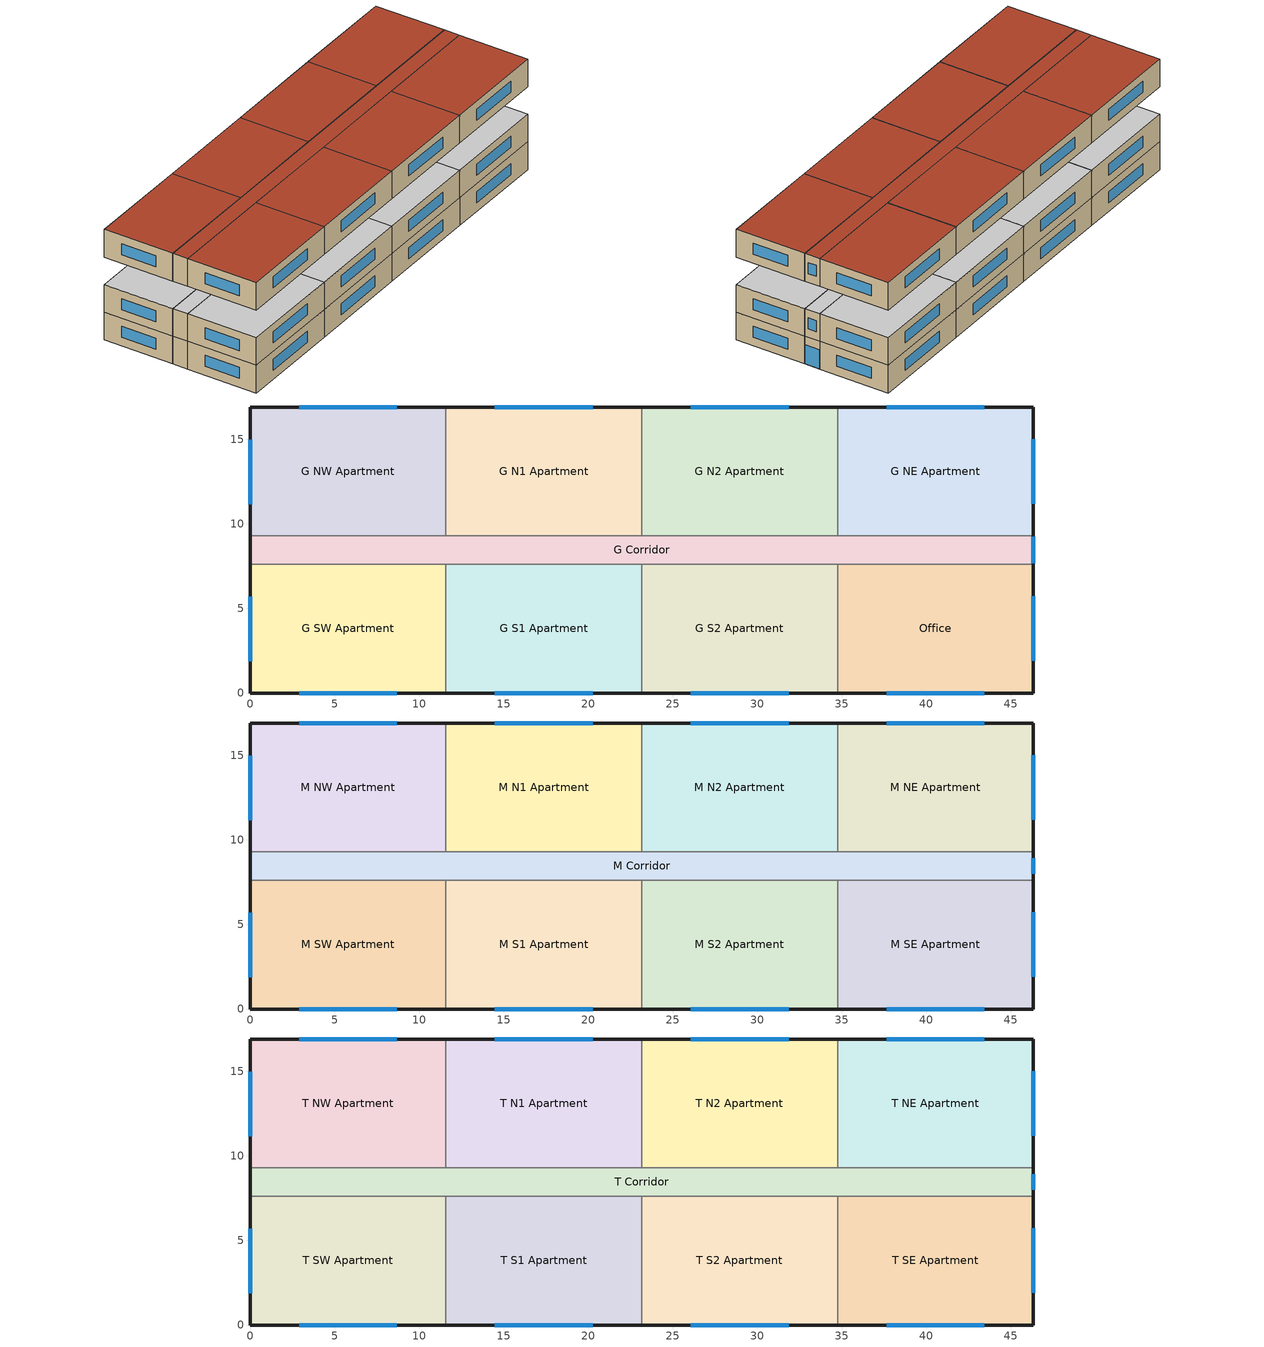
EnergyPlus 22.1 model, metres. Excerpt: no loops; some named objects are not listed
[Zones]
G SW Apartment
 floor ground (gGFloorSWA_Ffactor): 0,7.62 11.58,7.62 11.58,0 0,0 z0
 wall outside (res_ext_wall_grd): 0,7.62 0,0 11.58,0 z0:3.05
 wall to G Corridor (int_wall): 11.58,7.62 0,7.62 z0:3.05
 wall to G S1 Apartment (int_wall): 11.58,0 11.58,7.62 z0:3.05
 window (ResWindow_U_0.382_SHGC_0.368): 2.9,0 8.69,0 / 0,5.68 0,1.87 z0.95:2.17
 ceiling adiabatic (int_slab_ceiling): 11.58,0 11.58,7.62 0,7.62 0,0 z3.05
G S1 Apartment
 floor ground (gGFloorS1A_Ffactor): 11.58,7.62 23.16,7.62 23.16,0 11.58,0 z0
 wall outside (res_ext_wall_grd): 11.58,0 23.16,0 z0:3.05
 wall to G Corridor (int_wall): 23.16,7.62 11.58,7.62 z0:3.05
 wall to G S2 Apartment (int_wall): 23.16,0 23.16,7.62 z0:3.05
 window (ResWindow_U_0.382_SHGC_0.368): 14.48,0 20.27,0 z0.95:2.17
 ceiling adiabatic (int_slab_ceiling): 23.16,0 23.16,7.62 11.58,7.62 11.58,0 z3.05
G S2 Apartment
 floor ground (gGFloorS2A_Ffactor): 23.16,7.62 34.75,7.62 34.75,0 23.16,0 z0
 wall outside (res_ext_wall_grd): 23.16,0 34.75,0 z0:3.05
 wall to G Corridor (int_wall): 34.75,7.62 23.16,7.62 z0:3.05
 wall to Office (int_wall): 34.75,0 34.75,7.62 z0:3.05
 window (ResWindow_U_0.382_SHGC_0.368): 26.06,0 31.85,0 z0.95:2.17
 ceiling adiabatic (int_slab_ceiling): 34.75,0 34.75,7.62 23.16,7.62 23.16,0 z3.05
Office
 floor ground (gGFloorSEA_Ffactor): 34.75,7.62 46.33,7.62 46.33,0 34.75,0 z0
 wall outside (nonres_ext_wall_grd): 34.75,0 46.33,0 46.33,7.62 z0:3.05
 wall to G Corridor (int_wall): 46.33,7.62 34.75,7.62 z0:3.05
 window (NonresWindow_U_0.382_SHGC_0.368): 37.64,0 43.43,0 / 46.33,1.9 46.33,5.71 z0.95:2.17
 ceiling adiabatic (int_slab_ceiling): 46.33,0 46.33,7.62 34.75,7.62 34.75,0 z3.05
G NW Apartment
 floor ground (gGFloorNWA_Ffactor): 0,16.92 11.58,16.92 11.58,9.3 0,9.3 z0
 wall outside (res_ext_wall_grd): 11.58,16.92 0,16.92 0,9.3 z0:3.05
 wall to G Corridor (int_wall): 0,9.3 11.58,9.3 z0:3.05
 wall to G N1 Apartment (int_wall): 11.58,9.3 11.58,16.92 z0:3.05
 window (ResWindow_U_0.382_SHGC_0.368): 0,14.97 0,11.16 / 8.69,16.92 2.89,16.92 z0.95:2.17
 ceiling adiabatic (int_slab_ceiling): 11.58,9.3 11.58,16.92 0,16.92 0,9.3 z3.05
G N1 Apartment
 floor ground (gGFloorN1A_Ffactor): 11.58,16.92 23.16,16.92 23.16,9.3 11.58,9.3 z0
 wall outside (res_ext_wall_grd): 23.16,16.92 11.58,16.92 z0:3.05
 wall to G Corridor (int_wall): 11.58,9.3 23.16,9.3 z0:3.05
 wall to G N2 Apartment (int_wall): 23.16,9.3 23.16,16.92 z0:3.05
 window (ResWindow_U_0.382_SHGC_0.368): 20.27,16.92 14.48,16.92 z0.95:2.17
 ceiling adiabatic (int_slab_ceiling): 23.16,9.3 23.16,16.92 11.58,16.92 11.58,9.3 z3.05
G N2 Apartment
 floor ground (gGFloorN2A_Ffactor): 23.16,16.92 34.75,16.92 34.75,9.3 23.16,9.3 z0
 wall outside (res_ext_wall_grd): 34.75,16.92 23.16,16.92 z0:3.05
 wall to G Corridor (int_wall): 23.16,9.3 34.75,9.3 z0:3.05
 wall to G NE Apartment (int_wall): 34.75,9.3 34.75,16.92 z0:3.05
 window (ResWindow_U_0.382_SHGC_0.368): 31.85,16.92 26.06,16.92 z0.95:2.17
 ceiling adiabatic (int_slab_ceiling): 34.75,9.3 34.75,16.92 23.16,16.92 23.16,9.3 z3.05
G NE Apartment
 floor ground (gGFloorNEA_Ffactor): 34.75,16.92 46.33,16.92 46.33,9.3 34.75,9.3 z0
 wall outside (res_ext_wall_grd): 46.33,9.3 46.33,16.92 34.75,16.92 z0:3.05
 wall to G Corridor (int_wall): 34.75,9.3 46.33,9.3 z0:3.05
 window (ResWindow_U_0.382_SHGC_0.368): 46.33,11.2 46.33,15.01 / 43.43,16.92 37.64,16.92 z0.95:2.17
 ceiling adiabatic (int_slab_ceiling): 46.33,9.3 46.33,16.92 34.75,16.92 34.75,9.3 z3.05
G Corridor
 floor ground (gFloorC_Ffactor): 0,9.3 46.33,9.3 46.33,7.62 0,7.62 z0
 wall outside (nonres_ext_wall_grd): 0,9.3 0,7.62 / 46.33,7.62 46.33,9.3 z0:3.05
 window (NonresWindow_U_0.382_SHGC_0.368): 46.33,7.67 46.33,9.25 z0.03:2.13
 ceiling adiabatic (int_slab_ceiling): 46.33,7.62 46.33,9.3 0,9.3 0,7.62 z3.05
M NW Apartment
 floor adiabatic (ext_slab_8in_with_carpet): 0,16.92 11.58,16.92 11.58,9.3 0,9.3 z3.05
 wall outside (res_ext_wall_mid): 11.58,16.92 0,16.92 0,9.3 z3.05:6.1
 wall to M Corridor (int_wall): 0,9.3 11.58,9.3 z3.05:6.1
 wall to M N1 Apartment (int_wall): 11.58,9.3 11.58,16.92 z3.05:6.1
 window (ResWindow_U_0.382_SHGC_0.368): 0,14.97 0,11.16 / 8.69,16.92 2.89,16.92 z4:5.22
 ceiling adiabatic (int_slab_ceiling): 11.58,9.3 11.58,16.92 0,16.92 0,9.3 z6.1
M N1 Apartment
 floor adiabatic (ext_slab_8in_with_carpet): 11.58,16.92 23.16,16.92 23.16,9.3 11.58,9.3 z3.05
 wall outside (res_ext_wall_mid): 23.16,16.92 11.58,16.92 z3.05:6.1
 wall to M Corridor (int_wall): 11.58,9.3 23.16,9.3 z3.05:6.1
 wall to M N2 Apartment (int_wall): 23.16,9.3 23.16,16.92 z3.05:6.1
 window (ResWindow_U_0.382_SHGC_0.368): 20.27,16.92 14.48,16.92 z4:5.22
 ceiling adiabatic (int_slab_ceiling): 23.16,9.3 23.16,16.92 11.58,16.92 11.58,9.3 z6.1
M N2 Apartment
 floor adiabatic (ext_slab_8in_with_carpet): 23.16,16.92 34.75,16.92 34.75,9.3 23.16,9.3 z3.05
 wall outside (res_ext_wall_mid): 34.75,16.92 23.16,16.92 z3.05:6.1
 wall to M Corridor (int_wall): 23.16,9.3 34.75,9.3 z3.05:6.1
 wall to M NE Apartment (int_wall): 34.75,9.3 34.75,16.92 z3.05:6.1
 window (ResWindow_U_0.382_SHGC_0.368): 31.85,16.92 26.06,16.92 z4:5.22
 ceiling adiabatic (int_slab_ceiling): 34.75,9.3 34.75,16.92 23.16,16.92 23.16,9.3 z6.1
M NE Apartment
 floor adiabatic (ext_slab_8in_with_carpet): 34.75,16.92 46.33,16.92 46.33,9.3 34.75,9.3 z3.05
 wall outside (res_ext_wall_mid): 46.33,9.3 46.33,16.92 34.75,16.92 z3.05:6.1
 wall to M Corridor (int_wall): 34.75,9.3 46.33,9.3 z3.05:6.1
 window (ResWindow_U_0.382_SHGC_0.368): 46.33,11.2 46.33,15.01 / 43.43,16.92 37.64,16.92 z4:5.22
 ceiling adiabatic (int_slab_ceiling): 46.33,9.3 46.33,16.92 34.75,16.92 34.75,9.3 z6.1
M SW Apartment
 floor adiabatic (ext_slab_8in_with_carpet): 0,7.62 11.58,7.62 11.58,0 0,0 z3.05
 wall outside (res_ext_wall_mid): 0,7.62 0,0 11.58,0 z3.05:6.1
 wall to M Corridor (int_wall): 11.58,7.62 0,7.62 z3.05:6.1
 wall to M S1 Apartment (int_wall): 11.58,0 11.58,7.62 z3.05:6.1
 window (ResWindow_U_0.382_SHGC_0.368): 2.9,0 8.69,0 / 0,5.68 0,1.87 z4:5.22
 ceiling adiabatic (int_slab_ceiling): 11.58,0 11.58,7.62 0,7.62 0,0 z6.1
M SE Apartment
 floor adiabatic (ext_slab_8in_with_carpet): 34.75,7.62 46.33,7.62 46.33,0 34.75,0 z3.05
 wall outside (res_ext_wall_mid): 34.75,0 46.33,0 46.33,7.62 z3.05:6.1
 wall to M Corridor (int_wall): 46.33,7.62 34.75,7.62 z3.05:6.1
 window (ResWindow_U_0.382_SHGC_0.368): 37.64,0 43.43,0 / 46.33,1.9 46.33,5.71 z4:5.22
 ceiling adiabatic (int_slab_ceiling): 46.33,0 46.33,7.62 34.75,7.62 34.75,0 z6.1
M S1 Apartment
 floor adiabatic (ext_slab_8in_with_carpet): 11.58,7.62 23.16,7.62 23.16,0 11.58,0 z3.05
 wall outside (res_ext_wall_mid): 11.58,0 23.16,0 z3.05:6.1
 wall to M Corridor (int_wall): 23.16,7.62 11.58,7.62 z3.05:6.1
 wall to M S2 Apartment (int_wall): 23.16,0 23.16,7.62 z3.05:6.1
 window (ResWindow_U_0.382_SHGC_0.368): 14.48,0 20.27,0 z4:5.22
 ceiling adiabatic (int_slab_ceiling): 23.16,0 23.16,7.62 11.58,7.62 11.58,0 z6.1
M S2 Apartment
 floor adiabatic (ext_slab_8in_with_carpet): 23.16,7.62 34.75,7.62 34.75,0 23.16,0 z3.05
 wall outside (res_ext_wall_mid): 23.16,0 34.75,0 z3.05:6.1
 wall to M Corridor (int_wall): 34.75,7.62 23.16,7.62 z3.05:6.1
 wall to M SE Apartment (int_wall): 34.75,0 34.75,7.62 z3.05:6.1
 window (ResWindow_U_0.382_SHGC_0.368): 26.06,0 31.85,0 z4:5.22
 ceiling adiabatic (int_slab_ceiling): 34.75,0 34.75,7.62 23.16,7.62 23.16,0 z6.1
M Corridor
 floor adiabatic (ext_slab_8in_with_carpet): 0,9.3 46.33,9.3 46.33,7.62 0,7.62 z3.05
 wall outside (nonres_ext_wall_mid): 0,9.3 0,7.62 / 46.33,7.62 46.33,9.3 z3.05:6.1
 window (NonresWindow_U_0.382_SHGC_0.368): 46.33,8 46.33,8.91 z4:5.22
 ceiling adiabatic (int_slab_ceiling): 46.33,7.62 46.33,9.3 0,9.3 0,7.62 z6.1
T NW Apartment
 floor adiabatic (ext_slab_8in_with_carpet): 0,16.92 11.58,16.92 11.58,9.3 0,9.3 z9.14
 wall outside (res_ext_wall_top): 11.58,16.92 0,16.92 0,9.3 z9.14:12.19
 wall to T Corridor (int_wall): 0,9.3 11.58,9.3 z9.14:12.19
 wall to T N1 Apartment (int_wall): 11.58,9.3 11.58,16.92 z9.14:12.19
 window (ResWindow_U_0.382_SHGC_0.368): 0,14.97 0,11.16 / 8.69,16.92 2.89,16.92 z10.1:11.32
 roof outside (res_roof): 11.58,9.3 11.58,16.92 0,16.92 0,9.3 z12.19
T N1 Apartment
 floor adiabatic (ext_slab_8in_with_carpet): 11.58,16.92 23.16,16.92 23.16,9.3 11.58,9.3 z9.14
 wall outside (res_ext_wall_top): 23.16,16.92 11.58,16.92 z9.14:12.19
 wall to T Corridor (int_wall): 11.58,9.3 23.16,9.3 z9.14:12.19
 wall to T N2 Apartment (int_wall): 23.16,9.3 23.16,16.92 z9.14:12.19
 window (ResWindow_U_0.382_SHGC_0.368): 20.27,16.92 14.48,16.92 z10.1:11.32
 roof outside (res_roof): 23.16,9.3 23.16,16.92 11.58,16.92 11.58,9.3 z12.19
T N2 Apartment
 floor adiabatic (ext_slab_8in_with_carpet): 23.16,16.92 34.75,16.92 34.75,9.3 23.16,9.3 z9.14
 wall outside (res_ext_wall_top): 34.75,16.92 23.16,16.92 z9.14:12.19
 wall to T Corridor (int_wall): 23.16,9.3 34.75,9.3 z9.14:12.19
 wall to T NE Apartment (int_wall): 34.75,9.3 34.75,16.92 z9.14:12.19
 window (ResWindow_U_0.382_SHGC_0.368): 31.85,16.92 26.06,16.92 z10.1:11.32
 roof outside (res_roof): 34.75,9.3 34.75,16.92 23.16,16.92 23.16,9.3 z12.19
T NE Apartment
 floor adiabatic (ext_slab_8in_with_carpet): 34.75,16.92 46.33,16.92 46.33,9.3 34.75,9.3 z9.14
 wall outside (res_ext_wall_top): 46.33,9.3 46.33,16.92 34.75,16.92 z9.14:12.19
 wall to T Corridor (int_wall): 34.75,9.3 46.33,9.3 z9.14:12.19
 window (ResWindow_U_0.382_SHGC_0.368): 46.33,11.2 46.33,15.01 / 43.43,16.92 37.64,16.92 z10.1:11.32
 roof outside (res_roof): 46.33,9.3 46.33,16.92 34.75,16.92 34.75,9.3 z12.19
T SW Apartment
 floor adiabatic (ext_slab_8in_with_carpet): 0,7.62 11.58,7.62 11.58,0 0,0 z9.14
 wall outside (res_ext_wall_top): 0,7.62 0,0 11.58,0 z9.14:12.19
 wall to T Corridor (int_wall): 11.58,7.62 0,7.62 z9.14:12.19
 wall to T S1 Apartment (int_wall): 11.58,0 11.58,7.62 z9.14:12.19
 window (ResWindow_U_0.382_SHGC_0.368): 2.9,0 8.69,0 / 0,5.68 0,1.87 z10.1:11.32
 roof outside (res_roof): 11.58,0 11.58,7.62 0,7.62 0,0 z12.19
T SE Apartment
 floor adiabatic (ext_slab_8in_with_carpet): 34.75,7.62 46.33,7.62 46.33,0 34.75,0 z9.14
 wall outside (res_ext_wall_top): 34.75,0 46.33,0 46.33,7.62 z9.14:12.19
 wall to T Corridor (int_wall): 46.33,7.62 34.75,7.62 z9.14:12.19
 window (ResWindow_U_0.382_SHGC_0.368): 37.64,0 43.43,0 / 46.33,1.9 46.33,5.71 z10.1:11.32
 roof outside (res_roof): 46.33,0 46.33,7.62 34.75,7.62 34.75,0 z12.19
T S1 Apartment
 floor adiabatic (ext_slab_8in_with_carpet): 11.58,7.62 23.16,7.62 23.16,0 11.58,0 z9.14
 wall outside (res_ext_wall_top): 11.58,0 23.16,0 z9.14:12.19
 wall to T Corridor (int_wall): 23.16,7.62 11.58,7.62 z9.14:12.19
 wall to T S2 Apartment (int_wall): 23.16,0 23.16,7.62 z9.14:12.19
 window (ResWindow_U_0.382_SHGC_0.368): 14.48,0 20.27,0 z10.1:11.32
 roof outside (res_roof): 23.16,0 23.16,7.62 11.58,7.62 11.58,0 z12.19
T S2 Apartment
 floor adiabatic (ext_slab_8in_with_carpet): 23.16,7.62 34.75,7.62 34.75,0 23.16,0 z9.14
 wall outside (res_ext_wall_top): 23.16,0 34.75,0 z9.14:12.19
 wall to T Corridor (int_wall): 34.75,7.62 23.16,7.62 z9.14:12.19
 wall to T SE Apartment (int_wall): 34.75,0 34.75,7.62 z9.14:12.19
 window (ResWindow_U_0.382_SHGC_0.368): 26.06,0 31.85,0 z10.1:11.32
 roof outside (res_roof): 34.75,0 34.75,7.62 23.16,7.62 23.16,0 z12.19
T Corridor
 floor adiabatic (ext_slab_8in_with_carpet): 0,9.3 46.33,9.3 46.33,7.62 0,7.62 z9.14
 wall outside (nonres_ext_wall_top): 0,9.3 0,7.62 / 46.33,7.62 46.33,9.3 z9.14:12.19
 window (NonresWindow_U_0.382_SHGC_0.368): 46.33,8 46.33,8.91 z10.1:11.32
 roof outside (nonres_roof): 46.33,7.62 46.33,9.3 0,9.3 0,7.62 z12.19
[BUILDING]
ApartmentMidRise: 0, City, 0.04, 0.4, FullExterior, 25, 6
[SITE:LOCATION]
Buffalo.Niagara.Intl.AP_NY_USA WMO=725280: 42.94, -78.74, -5, 215
[SIZINGPERIOD:DESIGNDAY]
Buffalo.Niagara.Intl.AP_NY_USA Ann Htg 99.6% Condns DB: 1, 21, WinterDesignDay, -16.3, 0, DefaultMultipliers, , Wetbulb, -16.3, , , , , 98769, 5.1, 270, No, No, No, ASHRAEClearSky, , , , , 0
Buffalo.Niagara.Intl.AP_NY_USA Ann Clg .4% Condns DB=>MWB: 7, 21, SummerDesignDay, 30.3, 9.3, DefaultMultipliers, , Wetbulb, 21.8, , , , , 98769, 5.7, 240, No, No, No, ASHRAETau, , , 0.462, 2.001
[SITE:WATERMAINSTEMPERATURE]
Correlation: , 8.96667, 26.2
[SITE:GROUNDTEMPERATURE:FCFACTORMETHOD]
9.7, 6, -2.2, -3.4, -4.2, 2.7, 7.5, 13.7, 18.6, 22, 20.7, 16.5
[MATERIAL]
Std Wood 6inch: MediumSmooth, 0.15, 0.12, 540, 1210, 0.9, 0.7, 0.7
F07 25mm stucco: Smooth, 0.0254, 0.72, 1856, 840, 0.9, 0.7, 0.7
F08 Metal surface: Smooth, 0.0008, 45.28, 7824, 500
F13 Built-up roofing: Rough, 0.0095, 0.16, 1120, 1460, 0.9, 0.7
G01 13mm gypsum board: Smooth, 0.0127, 0.16, 800, 1090, 0.9, 0.7, 0.5
G01 16mm gypsum board: MediumSmooth, 0.0159, 0.16, 800, 1090
100mm Normalweight concrete floor: MediumRough, 0.1016, 2.31, 2322, 832
200mm Normalweight concrete floor: MediumRough, 0.2032, 2.31, 2322, 832
[MATERIAL:NOMASS]
CP02 CARPET PAD: VeryRough, 0.21648, 0.9, 0.7, 0.8
Nonres_Roof_Insulation; Res_Roof_Insulation: MediumSmooth, 5.30668, 0.9, 0.7, 0.7
Nonres_Exterior_Wall_Insulation_grd; Res_Exterior_Wall_Insulation_grd: MediumSmooth, 1.86907, 0.9, 0.7, 0.7
Nonres_Exterior_Wall_Insulation_mid; Res_Exterior_Wall_Insulation_mid: MediumSmooth, 1.85649, 0.9, 0.7, 0.7
Nonres_Exterior_Wall_Insulation_top; Res_Exterior_Wall_Insulation_top: MediumSmooth, 1.48329, 0.9, 0.7, 0.7
[CONSTRUCTION]
InteriorFurnishings: Std Wood 6inch
int_wall: G01 13mm gypsum board, G01 13mm gypsum board
ext_slab_8in_with_carpet: 200mm Normalweight concrete floor, CP02 CARPET PAD
int_slab_ceiling: CP02 CARPET PAD, 100mm Normalweight concrete floor
nonres_roof: F13 Built-up roofing, Nonres_Roof_Insulation, F08 Metal surface
res_roof: F13 Built-up roofing, Res_Roof_Insulation, F08 Metal surface
nonres_ext_wall_grd: F07 25mm stucco, G01 16mm gypsum board, Nonres_Exterior_Wall_Insulation_grd, G01 16mm gypsum board
nonres_ext_wall_mid: F07 25mm stucco, G01 16mm gypsum board, Nonres_Exterior_Wall_Insulation_mid, G01 16mm gypsum board
nonres_ext_wall_top: F07 25mm stucco, G01 16mm gypsum board, Nonres_Exterior_Wall_Insulation_top, G01 16mm gypsum board
res_ext_wall_grd: F07 25mm stucco, G01 16mm gypsum board, Res_Exterior_Wall_Insulation_grd, G01 16mm gypsum board
res_ext_wall_mid: F07 25mm stucco, G01 16mm gypsum board, Res_Exterior_Wall_Insulation_mid, G01 16mm gypsum board
res_ext_wall_top: F07 25mm stucco, G01 16mm gypsum board, Res_Exterior_Wall_Insulation_top, G01 16mm gypsum board
NonresWindow_U_0.382_SHGC_0.368: Nonres Window Glazing Layer
ResWindow_U_0.382_SHGC_0.368: Res Window Glazing Layer
[WINDOWMATERIAL:SIMPLEGLAZINGSYSTEM]
Nonres Window Glazing Layer; Res Window Glazing Layer: 2.1691, 0.368, 0.4048
[CONSTRUCTION:FFACTORGROUNDFLOOR]
gFloorC_Ffactor: 0.88281, 77.6585, 3.3526
gGFloorN1A_Ffactor; gGFloorN2A_Ffactor; gGFloorS1A_Ffactor; gGFloorS2A_Ffactor: 0.88281, 88.2487, 11.5818
gGFloorNEA_Ffactor; gGFloorNWA_Ffactor; gGFloorSWA_Ffactor; gGFloorSEA_Ffactor: 0.88281, 88.2487, 19.2014
[ZONE]
G SW Apartment: 0, 0, 0, 0, 1, 1
G NW Apartment: 0, 0, 9.29595, 0, 1, 1
Office: 0, 34.7455, 0, 0, 1, 1
G NE Apartment: 0, 34.7455, 9.29595, 0, 1, 1
G N1 Apartment: 0, 11.5818, 9.29595, 0, 1, 1
G N2 Apartment: 0, 23.1637, 9.29595, 0, 1, 1
G S1 Apartment: 0, 11.5818, 0, 0, 1, 1
G S2 Apartment: 0, 23.1637, 0, 0, 1, 1
M SW Apartment: 0, 0, 0, 3.04785, 1, 1
M NW Apartment: 0, 0, 9.29595, 3.04785, 1, 1
M SE Apartment: 0, 34.7455, 0, 3.04785, 1, 1
M NE Apartment: 0, 34.7455, 9.29595, 3.04785, 1, 1
M N1 Apartment: 0, 11.5818, 9.29595, 3.04785, 1, 1
M N2 Apartment: 0, 23.1637, 9.29595, 3.04785, 1, 1
M S1 Apartment: 0, 11.5818, 0, 3.04785, 1, 1
M S2 Apartment: 0, 23.1637, 0, 3.04785, 1, 1
T SW Apartment: 0, 0, 0, 9.14355, 1, 1
T NW Apartment: 0, 0, 9.29595, 9.14355, 1, 1
T SE Apartment: 0, 34.7455, 0, 9.14355, 1, 1
T NE Apartment: 0, 34.7455, 9.29595, 9.14355, 1, 1
T N1 Apartment: 0, 11.5818, 9.29595, 9.14355, 1, 1
T N2 Apartment: 0, 23.1637, 9.29595, 9.14355, 1, 1
T S1 Apartment: 0, 11.5818, 0, 9.14355, 1, 1
T S2 Apartment: 0, 23.1637, 0, 9.14355, 1, 1
T Corridor: , 0, 7.61963, 9.14355, 1, 1
G Corridor: 0, 0, 7.61963, 0, 1, 1
M Corridor: , 0, 7.61963, 3.04785, 1, 1
[INTERNALMASS]
G InternalMass SWA: InteriorFurnishings, G SW Apartment, , 88.2493
G InternalMass NWA: InteriorFurnishings, G NW Apartment, , 88.2493
G InternalMass SEA: InteriorFurnishings, Office, , 88.2493
G InternalMass NEA: InteriorFurnishings, G NE Apartment, , 88.2493
G InternalMass N1A: InteriorFurnishings, G N1 Apartment, , 88.2493
G InternalMass N2A: InteriorFurnishings, G N2 Apartment, , 88.2493
G InternalMass S1A: InteriorFurnishings, G S1 Apartment, , 88.2493
G InternalMass S2A: InteriorFurnishings, G S2 Apartment, , 88.2493
M InternalMass SWA: InteriorFurnishings, M SW Apartment, , 176.499
M InternalMass NWA: InteriorFurnishings, M NW Apartment, , 176.499
M InternalMass SEA: InteriorFurnishings, M SE Apartment, , 176.499
M InternalMass NEA: InteriorFurnishings, M NE Apartment, , 176.499
M InternalMass N1A: InteriorFurnishings, M N1 Apartment, , 176.499
M InternalMass N2A: InteriorFurnishings, M N2 Apartment, , 176.499
M InternalMass S1A: InteriorFurnishings, M S1 Apartment, , 176.499
M InternalMass S2A: InteriorFurnishings, M S2 Apartment, , 176.499
T InternalMass SWA: InteriorFurnishings, T SW Apartment, , 88.2493
T InternalMass NWA: InteriorFurnishings, T NW Apartment, , 88.2493
T InternalMass SEA: InteriorFurnishings, T SE Apartment, , 88.2493
T InternalMass NEA: InteriorFurnishings, T NE Apartment, , 88.2493
T InternalMass N1A: InteriorFurnishings, T N1 Apartment, , 88.2493
T InternalMass N2A: InteriorFurnishings, T N2 Apartment, , 88.2493
T InternalMass S1A: InteriorFurnishings, T S1 Apartment, , 88.2493
T InternalMass S2A: InteriorFurnishings, T S2 Apartment, , 88.2493
[PEOPLE]
Occup_GSW: G SW Apartment, OCC_APT_SCH_WORKING_FAMILY, People, 2.5, , , 1, autosize, Activity Schedule
Occup_GNW: G NW Apartment, OCC_APT_SCH_STAY_HOME_FAMILY, People, 2.5, , , 1, autosize, Activity Schedule
Occup_Office: Office, OCC_OFF_w_SB_SCH, Area/Person, , , 18.5806, 1, autosize, Activity Schedule
Occup_GNE: G NE Apartment, OCC_APT_SCH_STAY_HOME_FAMILY, People, 2.5, , , 1, autosize, Activity Schedule
Occup_GN1: G N1 Apartment, OCC_APT_SCH_STAY_HOME_FAMILY, People, 2.5, , , 1, autosize, Activity Schedule
Occup_GN2: G N2 Apartment, OCC_APT_SCH_STAY_HOME_FAMILY, People, 2.5, , , 1, autosize, Activity Schedule
Occup_GS1: G S1 Apartment, OCC_APT_SCH_WORKING_FAMILY, People, 2.5, , , 1, autosize, Activity Schedule
Occup_GS2: G S2 Apartment, OCC_APT_SCH_WORKING_FAMILY, People, 2.5, , , 1, autosize, Activity Schedule
Occup_MSW: M SW Apartment, OCC_APT_SCH_WORKING_FAMILY, People, 2.5, , , 1, autosize, Activity Schedule
Occup_MNW: M NW Apartment, OCC_APT_SCH_STAY_HOME_FAMILY, People, 2.5, , , 1, autosize, Activity Schedule
Occup_MSE: M SE Apartment, OCC_APT_SCH_WORKING_FAMILY, People, 2.5, , , 1, autosize, Activity Schedule
Occup_MNE: M NE Apartment, OCC_APT_SCH_STAY_HOME_FAMILY, People, 2.5, , , 1, autosize, Activity Schedule
Occup_MN1: M N1 Apartment, OCC_APT_SCH_STAY_HOME_FAMILY, People, 2.5, , , 1, autosize, Activity Schedule
Occup_MN2: M N2 Apartment, OCC_APT_SCH_STAY_HOME_FAMILY, People, 2.5, , , 1, autosize, Activity Schedule
Occup_MS1: M S1 Apartment, OCC_APT_SCH_WORKING_FAMILY, People, 2.5, , , 1, autosize, Activity Schedule
Occup_MS2: M S2 Apartment, OCC_APT_SCH_WORKING_FAMILY, People, 2.5, , , 1, autosize, Activity Schedule
Occup_TSW: T SW Apartment, OCC_APT_SCH_WORKING_FAMILY, People, 2.5, , , 1, autosize, Activity Schedule
Occup_TNW: T NW Apartment, OCC_APT_SCH_STAY_HOME_FAMILY, People, 2.5, , , 1, autosize, Activity Schedule
Occup_TSE: T SE Apartment, OCC_APT_SCH_WORKING_FAMILY, People, 2.5, , , 1, autosize, Activity Schedule
Occup_TNE: T NE Apartment, OCC_APT_SCH_STAY_HOME_FAMILY, People, 2.5, , , 1, autosize, Activity Schedule
Occup_TN1: T N1 Apartment, OCC_APT_SCH_STAY_HOME_FAMILY, People, 2.5, , , 1, autosize, Activity Schedule
Occup_TN2: T N2 Apartment, OCC_APT_SCH_STAY_HOME_FAMILY, People, 2.5, , , 1, autosize, Activity Schedule
Occup_TS1: T S1 Apartment, OCC_APT_SCH_WORKING_FAMILY, People, 2.5, , , 1, autosize, Activity Schedule
Occup_TS2: T S2 Apartment, OCC_APT_SCH_WORKING_FAMILY, People, 2.5, , , 1, autosize, Activity Schedule
Occup_T CORRIDOR: T Corridor, OCC_APT_SCH_CORRIDOR, People, 4.18, , , 1, autosize, Activity Schedule
Occup_G CORRIDOR: G Corridor, OCC_APT_SCH_CORRIDOR, People, 4.18, , , 1, autosize, Activity Schedule
Occup_M CORRIDOR: M Corridor, OCC_APT_SCH_CORRIDOR, People, 4.18, , , 1, autosize, Activity Schedule
[LIGHTS]
Lighting_hardwired_GSW: G SW Apartment, ltg_sch_apartment_hardwired, Watts/Area, , 2.15278, , 0, 0.6, 0.2, 1, LightsWired, No
Lighting_hardwired_GNW: G NW Apartment, ltg_sch_apartment_hardwired, Watts/Area, , 2.15278, , 0, 0.6, 0.2, 1, LightsWired, No
Lighting_hardwired_Office: Office, ltg_sch_office, Watts/Area, , 6.87372, , 0, 0.6, 0.2, 1, LightsWired, No
Lighting_hardwired_GNE: G NE Apartment, ltg_sch_apartment_hardwired, Watts/Area, , 2.15278, , 0, 0.6, 0.2, 1, LightsWired, No
Lighting_hardwired_GN1: G N1 Apartment, ltg_sch_apartment_hardwired, Watts/Area, , 2.15278, , 0, 0.6, 0.2, 1, LightsWired, No
Lighting_hardwired_GN2: G N2 Apartment, ltg_sch_apartment_hardwired, Watts/Area, , 2.15278, , 0, 0.6, 0.2, 1, LightsWired, No
Lighting_hardwired_GS1: G S1 Apartment, ltg_sch_apartment_hardwired, Watts/Area, , 2.15278, , 0, 0.6, 0.2, 1, LightsWired, No
Lighting_hardwired_GS2: G S2 Apartment, ltg_sch_apartment_hardwired, Watts/Area, , 2.15278, , 0, 0.6, 0.2, 1, LightsWired, No
Lighting_hardwired_MSW: M SW Apartment, ltg_sch_apartment_hardwired, Watts/Area, , 2.15278, , 0, 0.6, 0.2, 1, LightsWired, No
Lighting_hardwired_MNW: M NW Apartment, ltg_sch_apartment_hardwired, Watts/Area, , 2.15278, , 0, 0.6, 0.2, 1, LightsWired, No
Lighting_hardwired_MSE: M SE Apartment, ltg_sch_apartment_hardwired, Watts/Area, , 2.15278, , 0, 0.6, 0.2, 1, LightsWired, No
Lighting_hardwired_MNE: M NE Apartment, ltg_sch_apartment_hardwired, Watts/Area, , 2.15278, , 0, 0.6, 0.2, 1, LightsWired, No
Lighting_hardwired_MN1: M N1 Apartment, ltg_sch_apartment_hardwired, Watts/Area, , 2.15278, , 0, 0.6, 0.2, 1, LightsWired, No
Lighting_hardwired_MN2: M N2 Apartment, ltg_sch_apartment_hardwired, Watts/Area, , 2.15278, , 0, 0.6, 0.2, 1, LightsWired, No
Lighting_hardwired_MS1: M S1 Apartment, ltg_sch_apartment_hardwired, Watts/Area, , 2.15278, , 0, 0.6, 0.2, 1, LightsWired, No
Lighting_hardwired_MS2: M S2 Apartment, ltg_sch_apartment_hardwired, Watts/Area, , 2.15278, , 0, 0.6, 0.2, 1, LightsWired, No
Lighting_hardwired_TSW: T SW Apartment, ltg_sch_apartment_hardwired, Watts/Area, , 2.15278, , 0, 0.6, 0.2, 1, LightsWired, No
Lighting_hardwired_TNW: T NW Apartment, ltg_sch_apartment_hardwired, Watts/Area, , 2.15278, , 0, 0.6, 0.2, 1, LightsWired, No
Lighting_hardwired_TSE: T SE Apartment, ltg_sch_apartment_hardwired, Watts/Area, , 2.15278, , 0, 0.6, 0.2, 1, LightsWired, No
Lighting_hardwired_TNE: T NE Apartment, ltg_sch_apartment_hardwired, Watts/Area, , 2.15278, , 0, 0.6, 0.2, 1, LightsWired, No
Lighting_hardwired_TN1: T N1 Apartment, ltg_sch_apartment_hardwired, Watts/Area, , 2.15278, , 0, 0.6, 0.2, 1, LightsWired, No
Lighting_hardwired_TN2: T N2 Apartment, ltg_sch_apartment_hardwired, Watts/Area, , 2.15278, , 0, 0.6, 0.2, 1, LightsWired, No
Lighting_hardwired_TS1: T S1 Apartment, ltg_sch_apartment_hardwired, Watts/Area, , 2.15278, , 0, 0.6, 0.2, 1, LightsWired, No
Lighting_hardwired_TS2: T S2 Apartment, ltg_sch_apartment_hardwired, Watts/Area, , 2.15278, , 0, 0.6, 0.2, 1, LightsWired, No
Lighting_hardwired_GC: G Corridor, ltg_sch_corridor, Watts/Area, , 5.158728, , 0, 0.6, 0.2, 1, LightsWired, No
Lighting_hardwired_MC: M Corridor, ltg_sch_corridor, Watts/Area, , 5.158728, , 0, 0.6, 0.2, 1, LightsWired, No
Lighting_hardwired_TC: T Corridor, ltg_sch_corridor, Watts/Area, , 5.158728, , 0, 0.6, 0.2, 1, LightsWired, No
Lighting_plugin_GSW: G SW Apartment, ltg_sch_apartment_plugin, Watts/Area, , 0.96875, , 0, 0.6, 0.2, 1, LightsPlugIn, No
Lighting_plugin_GNW: G NW Apartment, ltg_sch_apartment_plugin, Watts/Area, , 0.96875, , 0, 0.6, 0.2, 1, LightsPlugIn, No
Lighting_plugin_GNE: G NE Apartment, ltg_sch_apartment_plugin, Watts/Area, , 0.96875, , 0, 0.6, 0.2, 1, LightsPlugIn, No
Lighting_plugin_GN1: G N1 Apartment, ltg_sch_apartment_plugin, Watts/Area, , 0.96875, , 0, 0.6, 0.2, 1, LightsPlugIn, No
Lighting_plugin_GN2: G N2 Apartment, ltg_sch_apartment_plugin, Watts/Area, , 0.96875, , 0, 0.6, 0.2, 1, LightsPlugIn, No
Lighting_plugin_GS1: G S1 Apartment, ltg_sch_apartment_plugin, Watts/Area, , 0.96875, , 0, 0.6, 0.2, 1, LightsPlugIn, No
Lighting_plugin_GS2: G S2 Apartment, ltg_sch_apartment_plugin, Watts/Area, , 0.96875, , 0, 0.6, 0.2, 1, LightsPlugIn, No
Lighting_plugin_MSW: M SW Apartment, ltg_sch_apartment_plugin, Watts/Area, , 0.96875, , 0, 0.6, 0.2, 1, LightsPlugIn, No
Lighting_plugin_MNW: M NW Apartment, ltg_sch_apartment_plugin, Watts/Area, , 0.96875, , 0, 0.6, 0.2, 1, LightsPlugIn, No
Lighting_plugin_MSE: M SE Apartment, ltg_sch_apartment_plugin, Watts/Area, , 0.96875, , 0, 0.6, 0.2, 1, LightsPlugIn, No
Lighting_plugin_MNE: M NE Apartment, ltg_sch_apartment_plugin, Watts/Area, , 0.96875, , 0, 0.6, 0.2, 1, LightsPlugIn, No
Lighting_plugin_MN1: M N1 Apartment, ltg_sch_apartment_plugin, Watts/Area, , 0.96875, , 0, 0.6, 0.2, 1, LightsPlugIn, No
Lighting_plugin_MN2: M N2 Apartment, ltg_sch_apartment_plugin, Watts/Area, , 0.96875, , 0, 0.6, 0.2, 1, LightsPlugIn, No
Lighting_plugin_MS1: M S1 Apartment, ltg_sch_apartment_plugin, Watts/Area, , 0.96875, , 0, 0.6, 0.2, 1, LightsPlugIn, No
Lighting_plugin_MS2: M S2 Apartment, ltg_sch_apartment_plugin, Watts/Area, , 0.96875, , 0, 0.6, 0.2, 1, LightsPlugIn, No
Lighting_plugin_TSW: T SW Apartment, ltg_sch_apartment_plugin, Watts/Area, , 0.96875, , 0, 0.6, 0.2, 1, LightsPlugIn, No
Lighting_plugin_TNW: T NW Apartment, ltg_sch_apartment_plugin, Watts/Area, , 0.96875, , 0, 0.6, 0.2, 1, LightsPlugIn, No
Lighting_plugin_TSE: T SE Apartment, ltg_sch_apartment_plugin, Watts/Area, , 0.96875, , 0, 0.6, 0.2, 1, LightsPlugIn, No
Lighting_plugin_TNE: T NE Apartment, ltg_sch_apartment_plugin, Watts/Area, , 0.96875, , 0, 0.6, 0.2, 1, LightsPlugIn, No
Lighting_plugin_TN1: T N1 Apartment, ltg_sch_apartment_plugin, Watts/Area, , 0.96875, , 0, 0.6, 0.2, 1, LightsPlugIn, No
Lighting_plugin_TN2: T N2 Apartment, ltg_sch_apartment_plugin, Watts/Area, , 0.96875, , 0, 0.6, 0.2, 1, LightsPlugIn, No
Lighting_plugin_TS1: T S1 Apartment, ltg_sch_apartment_plugin, Watts/Area, , 0.96875, , 0, 0.6, 0.2, 1, LightsPlugIn, No
Lighting_plugin_TS2: T S2 Apartment, ltg_sch_apartment_plugin, Watts/Area, , 0.96875, , 0, 0.6, 0.2, 1, LightsPlugIn, No
[ELECTRICEQUIPMENT]
Plug_GSW: G SW Apartment, EQP_APT_SCH, Watts/Area, , 6.67, , 0, 0.5, 0, MiscPlug
Plug_GNW: G NW Apartment, EQP_APT_SCH, Watts/Area, , 6.67, , 0, 0.5, 0, MiscPlug
Plug_Office: Office, EQP_OFF_SCH, Watts/Area, , 6.67, , 0, 0.5, 0, MiscPlug
Plug_GNE: G NE Apartment, EQP_APT_SCH, Watts/Area, , 6.67, , 0, 0.5, 0, MiscPlug
Plug_GN1: G N1 Apartment, EQP_APT_SCH, Watts/Area, , 6.67, , 0, 0.5, 0, MiscPlug
Plug_GN2: G N2 Apartment, EQP_APT_SCH, Watts/Area, , 6.67, , 0, 0.5, 0, MiscPlug
Plug_GS1: G S1 Apartment, EQP_APT_SCH, Watts/Area, , 6.67, , 0, 0.5, 0, MiscPlug
Plug_GS2: G S2 Apartment, EQP_APT_SCH, Watts/Area, , 6.67, , 0, 0.5, 0, MiscPlug
Plug_MSW: M SW Apartment, EQP_APT_SCH, Watts/Area, , 6.67, , 0, 0.5, 0, MiscPlug
Plug_MNW: M NW Apartment, EQP_APT_SCH, Watts/Area, , 6.67, , 0, 0.5, 0, MiscPlug
Plug_MSE: M SE Apartment, EQP_APT_SCH, Watts/Area, , 6.67, , 0, 0.5, 0, MiscPlug
Plug_MNE: M NE Apartment, EQP_APT_SCH, Watts/Area, , 6.67, , 0, 0.5, 0, MiscPlug
Plug_MN1: M N1 Apartment, EQP_APT_SCH, Watts/Area, , 6.67, , 0, 0.5, 0, MiscPlug
Plug_MN2: M N2 Apartment, EQP_APT_SCH, Watts/Area, , 6.67, , 0, 0.5, 0, MiscPlug
Plug_MS1: M S1 Apartment, EQP_APT_SCH, Watts/Area, , 6.67, , 0, 0.5, 0, MiscPlug
Plug_MS2: M S2 Apartment, EQP_APT_SCH, Watts/Area, , 6.67, , 0, 0.5, 0, MiscPlug
Plug_TSW: T SW Apartment, EQP_APT_SCH, Watts/Area, , 6.67, , 0, 0.5, 0, MiscPlug
Plug_TNW: T NW Apartment, EQP_APT_SCH, Watts/Area, , 6.67, , 0, 0.5, 0, MiscPlug
Plug_TSE: T SE Apartment, EQP_APT_SCH, Watts/Area, , 6.67, , 0, 0.5, 0, MiscPlug
Plug_TNE: T NE Apartment, EQP_APT_SCH, Watts/Area, , 6.67, , 0, 0.5, 0, MiscPlug
Plug_TN1: T N1 Apartment, EQP_APT_SCH, Watts/Area, , 6.67, , 0, 0.5, 0, MiscPlug
Plug_TN2: T N2 Apartment, EQP_APT_SCH, Watts/Area, , 6.67, , 0, 0.5, 0, MiscPlug
Plug_TS1: T S1 Apartment, EQP_APT_SCH, Watts/Area, , 6.67, , 0, 0.5, 0, MiscPlug
Plug_TS2: T S2 Apartment, EQP_APT_SCH, Watts/Area, , 6.67, , 0, 0.5, 0, MiscPlug
G Corridor_Elevators_Equip: G Corridor, BLDG_ELEVATORS, EquipmentLevel, 4360.9, , , 0, 0, 0.95, ElevatorLift
Elevators_Lights_Fan: G Corridor, ELEV_LIGHT_FAN_SCH_ADD_DF, EquipmentLevel, 52.66, , , 0, 0, 0.95, ElevatorLightsFan
[ZONEINFILTRATION:DESIGNFLOWRATE]
Infil_GSW: G SW Apartment, INF_APT_SCH, Flow/ExteriorWallArea, 0, , 0.000569572, , 0, 0, 0.224, 0
Infil_GNW: G NW Apartment, INF_APT_SCH, Flow/ExteriorWallArea, 0, , 0.000569572, , 0, 0, 0.224, 0
Infil_Office: Office, INF_OFF_SCH, Flow/ExteriorWallArea, 0, , 0.000569572, , 0, 0, 0.224, 0
Infil_GNE: G NE Apartment, INF_APT_SCH, Flow/ExteriorWallArea, 0, , 0.000569572, , 0, 0, 0.224, 0
Infil_GN1: G N1 Apartment, INF_APT_SCH, Flow/ExteriorWallArea, 0, , 0.000569572, , 0, 0, 0.224, 0
Infil_GN2: G N2 Apartment, INF_APT_SCH, Flow/ExteriorWallArea, 0, , 0.000569572, , 0, 0, 0.224, 0
Infil_GS1: G S1 Apartment, INF_APT_SCH, Flow/ExteriorWallArea, 0, , 0.000569572, , 0, 0, 0.224, 0
Infil_GS2: G S2 Apartment, INF_APT_SCH, Flow/ExteriorWallArea, 0, , 0.000569572, , 0, 0, 0.224, 0
Infil_MSW: M SW Apartment, INF_APT_SCH, Flow/ExteriorWallArea, 0, , 0.000569572, , 0, 0, 0.224, 0
Infil_MNW: M NW Apartment, INF_APT_SCH, Flow/ExteriorWallArea, 0, , 0.000569572, , 0, 0, 0.224, 0
Infil_MSE: M SE Apartment, INF_APT_SCH, Flow/ExteriorWallArea, 0, , 0.000569572, , 0, 0, 0.224, 0
Infil_MNE: M NE Apartment, INF_APT_SCH, Flow/ExteriorWallArea, 0, , 0.000569572, , 0, 0, 0.224, 0
Infil_MN1: M N1 Apartment, INF_APT_SCH, Flow/ExteriorWallArea, 0, , 0.000569572, , 0, 0, 0.224, 0
Infil_MN2: M N2 Apartment, INF_APT_SCH, Flow/ExteriorWallArea, 0, , 0.000569572, , 0, 0, 0.224, 0
Infil_MS1: M S1 Apartment, INF_APT_SCH, Flow/ExteriorWallArea, 0, , 0.000569572, , 0, 0, 0.224, 0
Infil_MS2: M S2 Apartment, INF_APT_SCH, Flow/ExteriorWallArea, 0, , 0.000569572, , 0, 0, 0.224, 0
Infil_SW: T SW Apartment, INF_APT_SCH, Flow/ExteriorWallArea, 0, , 0.000569572, , 0, 0, 0.224, 0
Infil_NW: T NW Apartment, INF_APT_SCH, Flow/ExteriorWallArea, 0, , 0.000569572, , 0, 0, 0.224, 0
Infil_SE: T SE Apartment, INF_APT_SCH, Flow/ExteriorWallArea, 0, , 0.000569572, , 0, 0, 0.224, 0
Infil_NE: T NE Apartment, INF_APT_SCH, Flow/ExteriorWallArea, 0, , 0.000569572, , 0, 0, 0.224, 0
Infil_TN1: T N1 Apartment, INF_APT_SCH, Flow/ExteriorWallArea, 0, , 0.000569572, , 0, 0, 0.224, 0
Infil_TN2: T N2 Apartment, INF_APT_SCH, Flow/ExteriorWallArea, 0, , 0.000569572, , 0, 0, 0.224, 0
Infil_TS1: T S1 Apartment, INF_APT_SCH, Flow/ExteriorWallArea, 0, , 0.000569572, , 0, 0, 0.224, 0
Infil_TS2: T S2 Apartment, INF_APT_SCH, Flow/ExteriorWallArea, 0, , 0.000569572, , 0, 0, 0.224, 0
Infil_GC: G Corridor, INF_COR_SCH, Flow/ExteriorWallArea, 0, , 0.000569572, , 0, 0, 0.224, 0
Door_Infil_GC: G Corridor, INFIL_Door_Opening_SCH, Flow/Zone, 0.327531, , , , 1, 0, 0, 0
Infil_MC: M Corridor, INF_COR_SCH, Flow/ExteriorWallArea, 0, , 0.000569572, , 0, 0, 0.224, 0
Infil_TC: T Corridor, INF_COR_SCH, Flow/ExteriorWallArea, 0, , 0.000569572, , 0, 0, 0.224, 0
[EXTERIOR:LIGHTS]
Facade Lighting: Exterior_Lgt_ALWAYS_ON, 1451.66, AstronomicalClock, General
[ZONEVENTILATION:WINDANDSTACKOPENAREA]
G SW Apartment Sliding Door Ventilation: G SW Apartment, 0.0374, Sliding_Doors_Ventilation_Availability_SCH, autocalculate, 180, 6.0957, autocalculate, 18.89, , 25.56, , -100, , 15.56, , 23.89, , 40
G NW Apartment Sliding Door Ventilation: G NW Apartment, 0.0374, Sliding_Doors_Ventilation_Availability_SCH, autocalculate, 0, 6.0957, autocalculate, 18.89, , 25.56, , -100, , 15.56, , 23.89, , 40
G NE Apartment Sliding Door Ventilation: G NE Apartment, 0.0374, Sliding_Doors_Ventilation_Availability_SCH, autocalculate, 0, 6.0957, autocalculate, 18.89, , 25.56, , -100, , 15.56, , 23.89, , 40
G N1 Apartment Sliding Door Ventilation: G N1 Apartment, 0.0374, Sliding_Doors_Ventilation_Availability_SCH, autocalculate, 0, 6.0957, autocalculate, 18.89, , 25.56, , -100, , 15.56, , 23.89, , 40
G N2 Apartment Sliding Door Ventilation: G N2 Apartment, 0.0374, Sliding_Doors_Ventilation_Availability_SCH, autocalculate, 0, 6.0957, autocalculate, 18.89, , 25.56, , -100, , 15.56, , 23.89, , 40
G S1 Apartment Sliding Door Ventilation: G S1 Apartment, 0.0374, Sliding_Doors_Ventilation_Availability_SCH, autocalculate, 180, 6.0957, autocalculate, 18.89, , 25.56, , -100, , 15.56, , 23.89, , 40
G S2 Apartment Sliding Door Ventilation: G S2 Apartment, 0.0374, Sliding_Doors_Ventilation_Availability_SCH, autocalculate, 180, 6.0957, autocalculate, 18.89, , 25.56, , -100, , 15.56, , 23.89, , 40
M SW Apartment Sliding Door Ventilation: M SW Apartment, 0.0374, Sliding_Doors_Ventilation_Availability_SCH, autocalculate, 180, 6.0957, autocalculate, 18.89, , 25.56, , -100, , 15.56, , 23.89, , 40
M NW Apartment Sliding Door Ventilation: M NW Apartment, 0.0374, Sliding_Doors_Ventilation_Availability_SCH, autocalculate, 0, 6.0957, autocalculate, 18.89, , 25.56, , -100, , 15.56, , 23.89, , 40
M SE Apartment Sliding Door Ventilation: M SE Apartment, 0.0374, Sliding_Doors_Ventilation_Availability_SCH, autocalculate, 180, 6.0957, autocalculate, 18.89, , 25.56, , -100, , 15.56, , 23.89, , 40
M NE Apartment Sliding Door Ventilation: M NE Apartment, 0.0374, Sliding_Doors_Ventilation_Availability_SCH, autocalculate, 0, 6.0957, autocalculate, 18.89, , 25.56, , -100, , 15.56, , 23.89, , 40
M N1 Apartment Sliding Door Ventilation: M N1 Apartment, 0.0374, Sliding_Doors_Ventilation_Availability_SCH, autocalculate, 0, 6.0957, autocalculate, 18.89, , 25.56, , -100, , 15.56, , 23.89, , 40
M N2 Apartment Sliding Door Ventilation: M N2 Apartment, 0.0374, Sliding_Doors_Ventilation_Availability_SCH, autocalculate, 0, 6.0957, autocalculate, 18.89, , 25.56, , -100, , 15.56, , 23.89, , 40
M S1 Apartment Sliding Door Ventilation: M S1 Apartment, 0.0374, Sliding_Doors_Ventilation_Availability_SCH, autocalculate, 180, 6.0957, autocalculate, 18.89, , 25.56, , -100, , 15.56, , 23.89, , 40
M S2 Apartment Sliding Door Ventilation: M S2 Apartment, 0.0374, Sliding_Doors_Ventilation_Availability_SCH, autocalculate, 180, 6.0957, autocalculate, 18.89, , 25.56, , -100, , 15.56, , 23.89, , 40
T SW Apartment Sliding Door Ventilation: T SW Apartment, 0.0374, Sliding_Doors_Ventilation_Availability_SCH, autocalculate, 180, 6.0957, autocalculate, 18.89, , 25.56, , -100, , 15.56, , 23.89, , 40
T NW Apartment Sliding Door Ventilation: T NW Apartment, 0.0374, Sliding_Doors_Ventilation_Availability_SCH, autocalculate, 0, 6.0957, autocalculate, 18.89, , 25.56, , -100, , 15.56, , 23.89, , 40
T SE Apartment Sliding Door Ventilation: T SE Apartment, 0.0374, Sliding_Doors_Ventilation_Availability_SCH, autocalculate, 180, 6.0957, autocalculate, 18.89, , 25.56, , -100, , 15.56, , 23.89, , 40
T NE Apartment Sliding Door Ventilation: T NE Apartment, 0.0374, Sliding_Doors_Ventilation_Availability_SCH, autocalculate, 0, 6.0957, autocalculate, 18.89, , 25.56, , -100, , 15.56, , 23.89, , 40
T N1 Apartment Sliding Door Ventilation: T N1 Apartment, 0.0374, Sliding_Doors_Ventilation_Availability_SCH, autocalculate, 0, 6.0957, autocalculate, 18.89, , 25.56, , -100, , 15.56, , 23.89, , 40
T N2 Apartment Sliding Door Ventilation: T N2 Apartment, 0.0374, Sliding_Doors_Ventilation_Availability_SCH, autocalculate, 0, 6.0957, autocalculate, 18.89, , 25.56, , -100, , 15.56, , 23.89, , 40
T S1 Apartment Sliding Door Ventilation: T S1 Apartment, 0.0374, Sliding_Doors_Ventilation_Availability_SCH, autocalculate, 180, 6.0957, autocalculate, 18.89, , 25.56, , -100, , 15.56, , 23.89, , 40
T S2 Apartment Sliding Door Ventilation: T S2 Apartment, 0.0374, Sliding_Doors_Ventilation_Availability_SCH, autocalculate, 180, 6.0957, autocalculate, 18.89, , 25.56, , -100, , 15.56, , 23.89, , 40
[AVAILABILITYMANAGER:SCHEDULED]
Split GSW Availability Manager; Split GNW Availability Manager; Split Office Availability Manager; Split GNE Availability Manager; Split GN1 Availability Manager; Split GN2 Availability Manager; Split GS1 Availability Manager; Split GS2 Availability Manager; Split MSW Availability Manager; Split MNW Availability Manager; Split MSE Availability Manager; Split MNE Availability Manager; Split MN1 Availability Manager; Split MN2 Availability Manager; Split MS1 Availability Manager; Split MS2 Availability Manager; Split TSW Availability Manager; Split TNW Availability Manager; Split TSE Availability Manager; Split TNE Availability Manager; Split TN1 Availability Manager; Split TN2 Availability Manager; Split TS1 Availability Manager; Split TS2 Availability Manager: COMPACT HVAC-ALWAYS 1
[ENERGYMANAGEMENTSYSTEM:ACTUATOR]
S_LivingUnit_CLGSETP_Actuator: S CLGSETP_APT_SCH; Schedule:Compact; Schedule Value
S_LivingUnit_HTGSETP_Actuator: S HTGSETP_APT_SCH; Schedule:Compact; Schedule Value
N_LivingUnit_CLGSETP_Actuator: N CLGSETP_APT_SCH; Schedule:Compact; Schedule Value
N_LivingUnit_HTGSETP_Actuator: N HTGSETP_APT_SCH; Schedule:Compact; Schedule Value
[ENERGYMANAGEMENTSYSTEM:PROGRAMCALLINGMANAGER]
Door_Switch_Enabled_Thermostat_Reset: BeginTimestepBeforePredictor; Door_Switch_Enabled_Thermostat_Reset_Program_N_LivingUnit; Door_Switch_Enabled_Thermostat_Reset_Program_S_LivingUnit
init_timesteps_after_doorshut_south_Program Manager: BeginNewEnvironment; init_timesteps_after_doorshut
[ENERGYMANAGEMENTSYSTEM:PROGRAM]
init_timesteps_after_doorshut: SET timesteps_after_doorshut_south = 0; SET timesteps_after_doorshut_north = 0
[SCHEDULE:COMPACT]
OCC_APT_SCH_STAY_HOME_FAMILY; OCC_APT_SCH_CORRIDOR: Fraction, Through: 12/31, For: AllDays, Until: 7:00, 1, Until: 8:00, 0.85, Until: 9:00, 0.39, Until: 16:00, 0.25, Until: 17:00, 0.3, Until: 18:00, 0.52, Until: 21:00, 0.87, Until: 24:00, 1
OCC_APT_SCH_WORKING_FAMILY: Fraction, Through: 12/31, For: SummerDesignDay, Until: 24:00, 1, For: WinterDesignDay, Until: 24:00, 0, For: Weekday, Until: 8:00, 1, Until: 18:00, 0, Until: 24:00, 1, For: Weekend AllOtherDays, Until: 11:00, 1, Until: 15:00, 0.5, Until: 16:00, 0, Until: 24:00, 1
OCC_OFF_w_SB_SCH: Fraction, Through: 12/31, For: Weekdays, Until: 01:00, 0, Until: 02:00, 0, Until: 03:00, 0, Until: 04:00, 0, Until: 05:00, 0, Until: 06:00, 0, Until: 07:00, 0, Until: 08:00, 0, Until: 09:00, 1, Until: 10:00, 1, Until: 11:00, 1, Until: 12:00, 1, Until: 13:00, 0, Until: 14:00, 1, Until: 15:00, 0, Until: 16:00, 1, Until: 17:00, 1, Until: 18:00, 0, Until: 19:00, 0, Until: 20:00, 0, Until: 21:00, 0, Until: 22:00, 0, Until: 23:00, 0, Until: 24:00, 0, For: AllOtherDays, Until: 01:00, 0, Until: 02:00, 0, Until: 03:00, 0, Until: 04:00, 0, Until: 05:00, 0, Until: 06:00, 0, Until: 07:00, 0, Until: 08:00, 0, Until: 09:00, 0, Until: 10:00, 0, Until: 11:00, 0, Until: 12:00, 0, Until: 13:00, 0, Until: 14:00, 0, Until: 15:00, 0, Until: 16:00, 0, Until: 17:00, 0, Until: 18:00, 0, Until: 19:00, 0, Until: 20:00, 0, Until: 21:00, 0, Until: 22:00, 0, Until: 23:00, 0, Until: 24:00, 0
ltg_sch_office: Fraction, Through: 12/31, For: SummerDesignDay, Until: 24:00, 1, For: WinterDesignDay, Until: 24:00, 0, For: Weekdays, Until: 8:00, 0.12397, Until: 12:00, 0.61987, Until: 13:00, 0.551, Until: 17:00, 0.61987, Until: 24:00, 0.12397, For: Saturday, Until: 24:00, 0.12397, For: AllOtherDays, Until: 24:00, 0.12397
ltg_sch_corridor: Fraction, Through: 12/31, For: SummerDesignDay, Until: 24:00, 1, For: WinterDesignDay, Until: 24:00, 0, For: Weekdays, Until: 24:00, 0.75, For: Saturday, Until: 24:00, 0.75, For: AllOtherDays, Until: 24:00, 0.75
ltg_sch_apartment_hardwired; ltg_sch_apartment_plugin: Fraction, Through: 12/31, For: SummerDesignDay, Until: 24:00, 1, For: WinterDesignDay, Until: 24:00, 0, For: Weekdays, Until: 4:00, 0.010188, Until: 5:00, 0.030555, Until: 6:00, 0.066195, Until: 7:00, 0.071289, Until: 8:00, 0.066195, Until: 9:00, 0.030555, Until: 15:00, 0.020367, Until: 16:00, 0.035649, Until: 17:00, 0.071289, Until: 18:00, 0.101844, Until: 19:00, 0.137493, Until: 21:00, 0.162954, Until: 22:00, 0.112032, Until: 23:00, 0.06111, Until: 24:00, 0.025461, For: Saturday, Until: 4:00, 0.010188, Until: 5:00, 0.030555, Until: 6:00, 0.066195, Until: 7:00, 0.071289, Until: 8:00, 0.066195, Until: 9:00, 0.030555, Until: 15:00, 0.020367, Until: 16:00, 0.035649, Until: 17:00, 0.071289, Until: 18:00, 0.101844, Until: 19:00, 0.137493, Until: 21:00, 0.162954, Until: 22:00, 0.112032, Until: 23:00, 0.06111, Until: 24:00, 0.025461, For: AllOtherDays, Until: 4:00, 0.010188, Until: 5:00, 0.030555, Until: 6:00, 0.066195, Until: 7:00, 0.071289, Until: 8:00, 0.066195, Until: 9:00, 0.030555, Until: 15:00, 0.020367, Until: 16:00, 0.035649, Until: 17:00, 0.071289, Until: 18:00, 0.101844, Until: 19:00, 0.137493, Until: 21:00, 0.162954, Until: 22:00, 0.112032, Until: 23:00, 0.06111, Until: 24:00, 0.025461
EQP_APT_SCH: Fraction, Through: 12/31, For: AllDays, Until: 1:00, 0.45, Until: 2:00, 0.41, Until: 3:00, 0.39, Until: 5:00, 0.38, Until: 6:00, 0.43, Until: 7:00, 0.54, Until: 8:00, 0.65, Until: 9:00, 0.66, Until: 10:00, 0.67, Until: 11:00, 0.69, Until: 12:00, 0.7, Until: 13:00, 0.69, Until: 14:00, 0.66, Until: 15:00, 0.65, Until: 16:00, 0.68, Until: 17:00, 0.8, Until: 19:00, 1, Until: 20:00, 0.93, Until: 21:00, 0.89, Until: 22:00, 0.85, Until: 23:00, 0.71, Until: 24:00, 0.58
EQP_OFF_SCH: Fraction, Through: 12/31, For: SummerDesignDay, Until: 24:00, 1, For: WinterDesignDay, Until: 24:00, 0, For: Weekdays, Until: 7:00, 0.218625, Until: 8:00, 0.33125, Until: 12:00, 0.92575, Until: 13:00, 0.870205, Until: 17:00, 0.92575, Until: 18:00, 0.33125, Until: 24:00, 0.218625, For AllOtherDays, Until: 24:00, 0.218625
INF_APT_SCH; INF_OFF_SCH; INF_COR_SCH; Exterior_Lgt_ALWAYS_ON: Fraction, Through: 12/31, For: AllDays, Until: 24:00, 1
INFIL_Door_Opening_SCH: fraction, Through: 12/31, For: AllDays, Until: 06:00, 0, Until: 07:00, 0.131, Until: 08:00, 1, Until: 17:00, 0.131, Until: 18:00, 1, Until: 22:00, 0.131, Until: 24:00, 0
Activity Schedule: Any Number, Through: 12/31, For: AllDays, Until: 24:00, 95
BLDG_ELEVATORS: Fraction, Through: 12/31, For: WinterDesignDay, Until: 24:00, 0.12, For: SummerDesignDay, Until: 24:00, 0.5, For: Allotherdays, Until: 04:00, 0.12, Until: 05:00, 0.12, Until: 06:00, 0.2, Until: 07:00, 0.4, Until: 09:00, 0.5, Until: 10:00, 0.35, Until: 16:00, 0.15, Until: 17:00, 0.35, Until: 19:00, 0.5, Until: 21:00, 0.4, Until: 22:00, 0.3, Until: 23:00, 0.2, Until: 24:00, 0.12
ELEV_LIGHT_FAN_SCH_ADD_DF: Fraction, Through: 12/31, For: WinterDesignDay, Until: 24:00, 0.05, For: SummerDesignDay, Until: 24:00, 0.5, For: Allotherdays, Until: 04:00, 0.05, Until: 05:00, 0.1, Until: 06:00, 0.2, Until: 07:00, 0.4, Until: 09:00, 0.5, Until: 10:00, 0.35, Until: 16:00, 0.15, Until: 17:00, 0.35, Until: 19:00, 0.5, Until: 21:00, 0.4, Until: 22:00, 0.3, Until: 23:00, 0.2, Until: 24:00, 0.1
Sliding_Doors_Ventilation_Availability_SCH: Fraction, Through: 12/31, For: WinterDesignDay SummerDesignDay, Until: 24:00, 0, For: Allotherdays, Until: 6:00, 0, Until: 22:00, 1, Until: 24:00, 0
